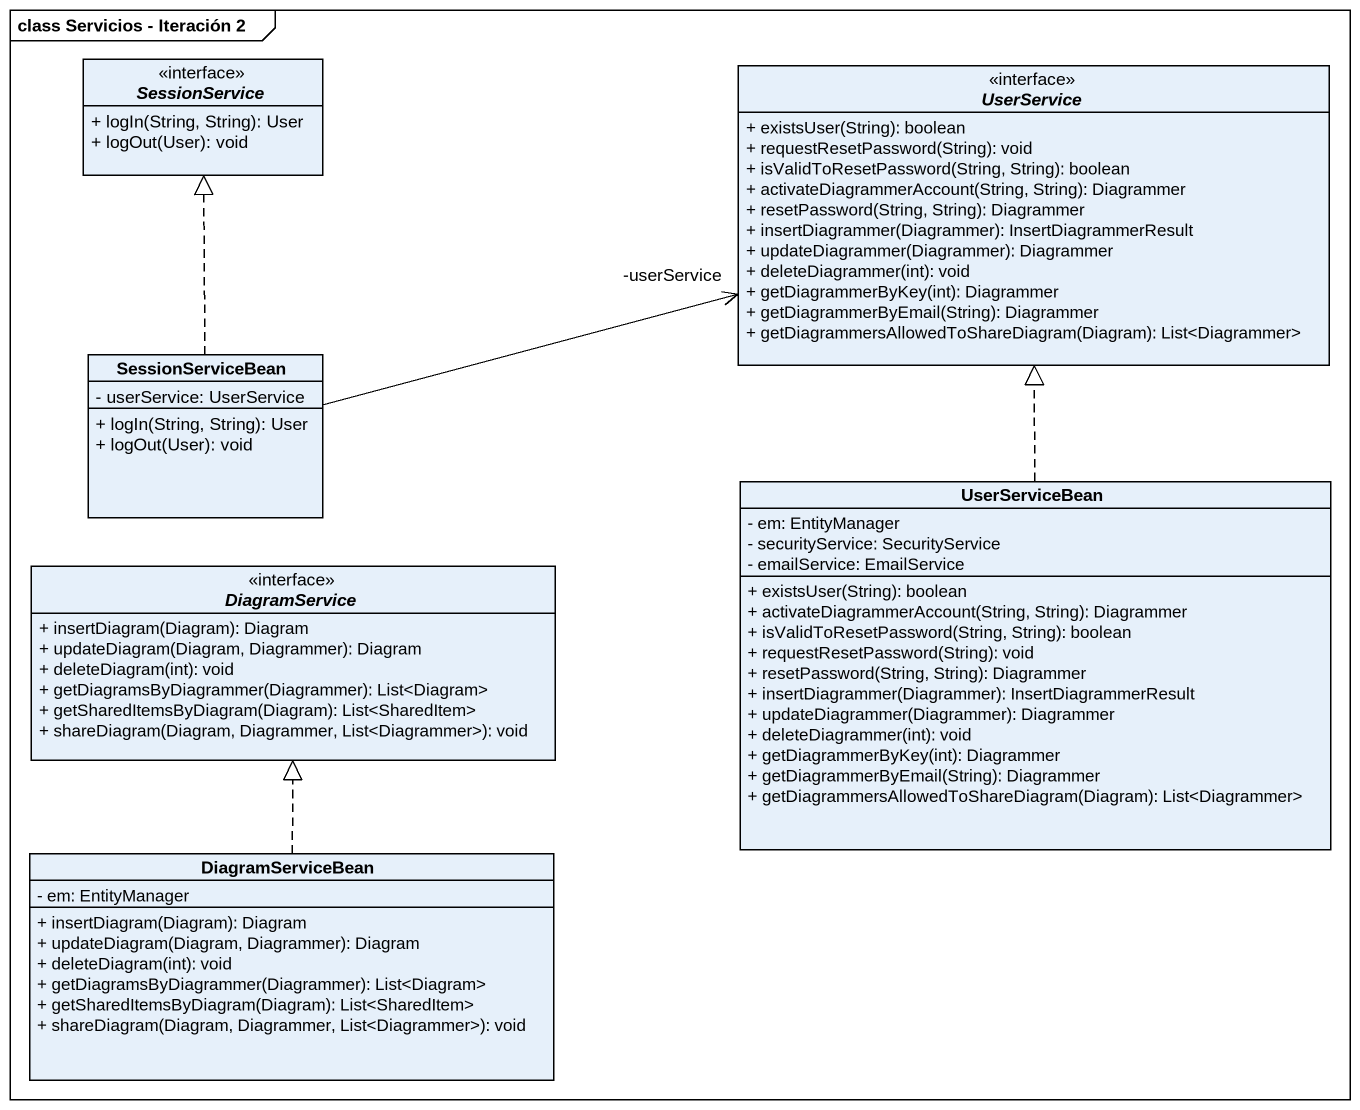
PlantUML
@startuml
mainframe class Servicios - Iteración 2
hide circle
hide empty members
skinparam classAttributeIconSize 0
interface SessionService <<interface>> {
  + logIn(String, String): User
  + logOut(User): void
}
interface UserService <<interface>> {
  + existsUser(String): boolean
  + requestResetPassword(String): void
  + isValidToResetPassword(String, String): boolean
  + activateDiagrammerAccount(String, String): Diagrammer
  + resetPassword(String, String): Diagrammer
  + insertDiagrammer(Diagrammer): InsertDiagrammerResult
  + updateDiagrammer(Diagrammer): Diagrammer
  + deleteDiagrammer(int): void
  + getDiagrammerByKey(int): Diagrammer
  + getDiagrammerByEmail(String): Diagrammer
  + getDiagrammersAllowedToShareDiagram(Diagram): List<Diagrammer>
}
class SessionServiceBean {
  - userService: UserService
  + logIn(String, String): User
  + logOut(User): void
}
class UserServiceBean {
  - em: EntityManager
  - securityService: SecurityService
  - emailService: EmailService
  + existsUser(String): boolean
  + activateDiagrammerAccount(String, String): Diagrammer
  + isValidToResetPassword(String, String): boolean
  + requestResetPassword(String): void
  + resetPassword(String, String): Diagrammer
  + insertDiagrammer(Diagrammer): InsertDiagrammerResult
  + updateDiagrammer(Diagrammer): Diagrammer
  + deleteDiagrammer(int): void
  + getDiagrammerByKey(int): Diagrammer
  + getDiagrammerByEmail(String): Diagrammer
  + getDiagrammersAllowedToShareDiagram(Diagram): List<Diagrammer>
}
interface DiagramService <<interface>> {
  + insertDiagram(Diagram): Diagram
  + updateDiagram(Diagram, Diagrammer): Diagram
  + deleteDiagram(int): void
  + getDiagramsByDiagrammer(Diagrammer): List<Diagram>
  + getSharedItemsByDiagram(Diagram): List<SharedItem>
  + shareDiagram(Diagram, Diagrammer, List<Diagrammer>): void
}
class DiagramServiceBean {
  - em: EntityManager
  + insertDiagram(Diagram): Diagram
  + updateDiagram(Diagram, Diagrammer): Diagram
  + deleteDiagram(int): void
  + getDiagramsByDiagrammer(Diagrammer): List<Diagram>
  + getSharedItemsByDiagram(Diagram): List<SharedItem>
  + shareDiagram(Diagram, Diagrammer, List<Diagrammer>): void
}
SessionServiceBean .up.|> SessionService
SessionServiceBean -right-> "-userService" UserService
UserServiceBean .up.|> UserService
DiagramServiceBean .up.|> DiagramService
@enduml
